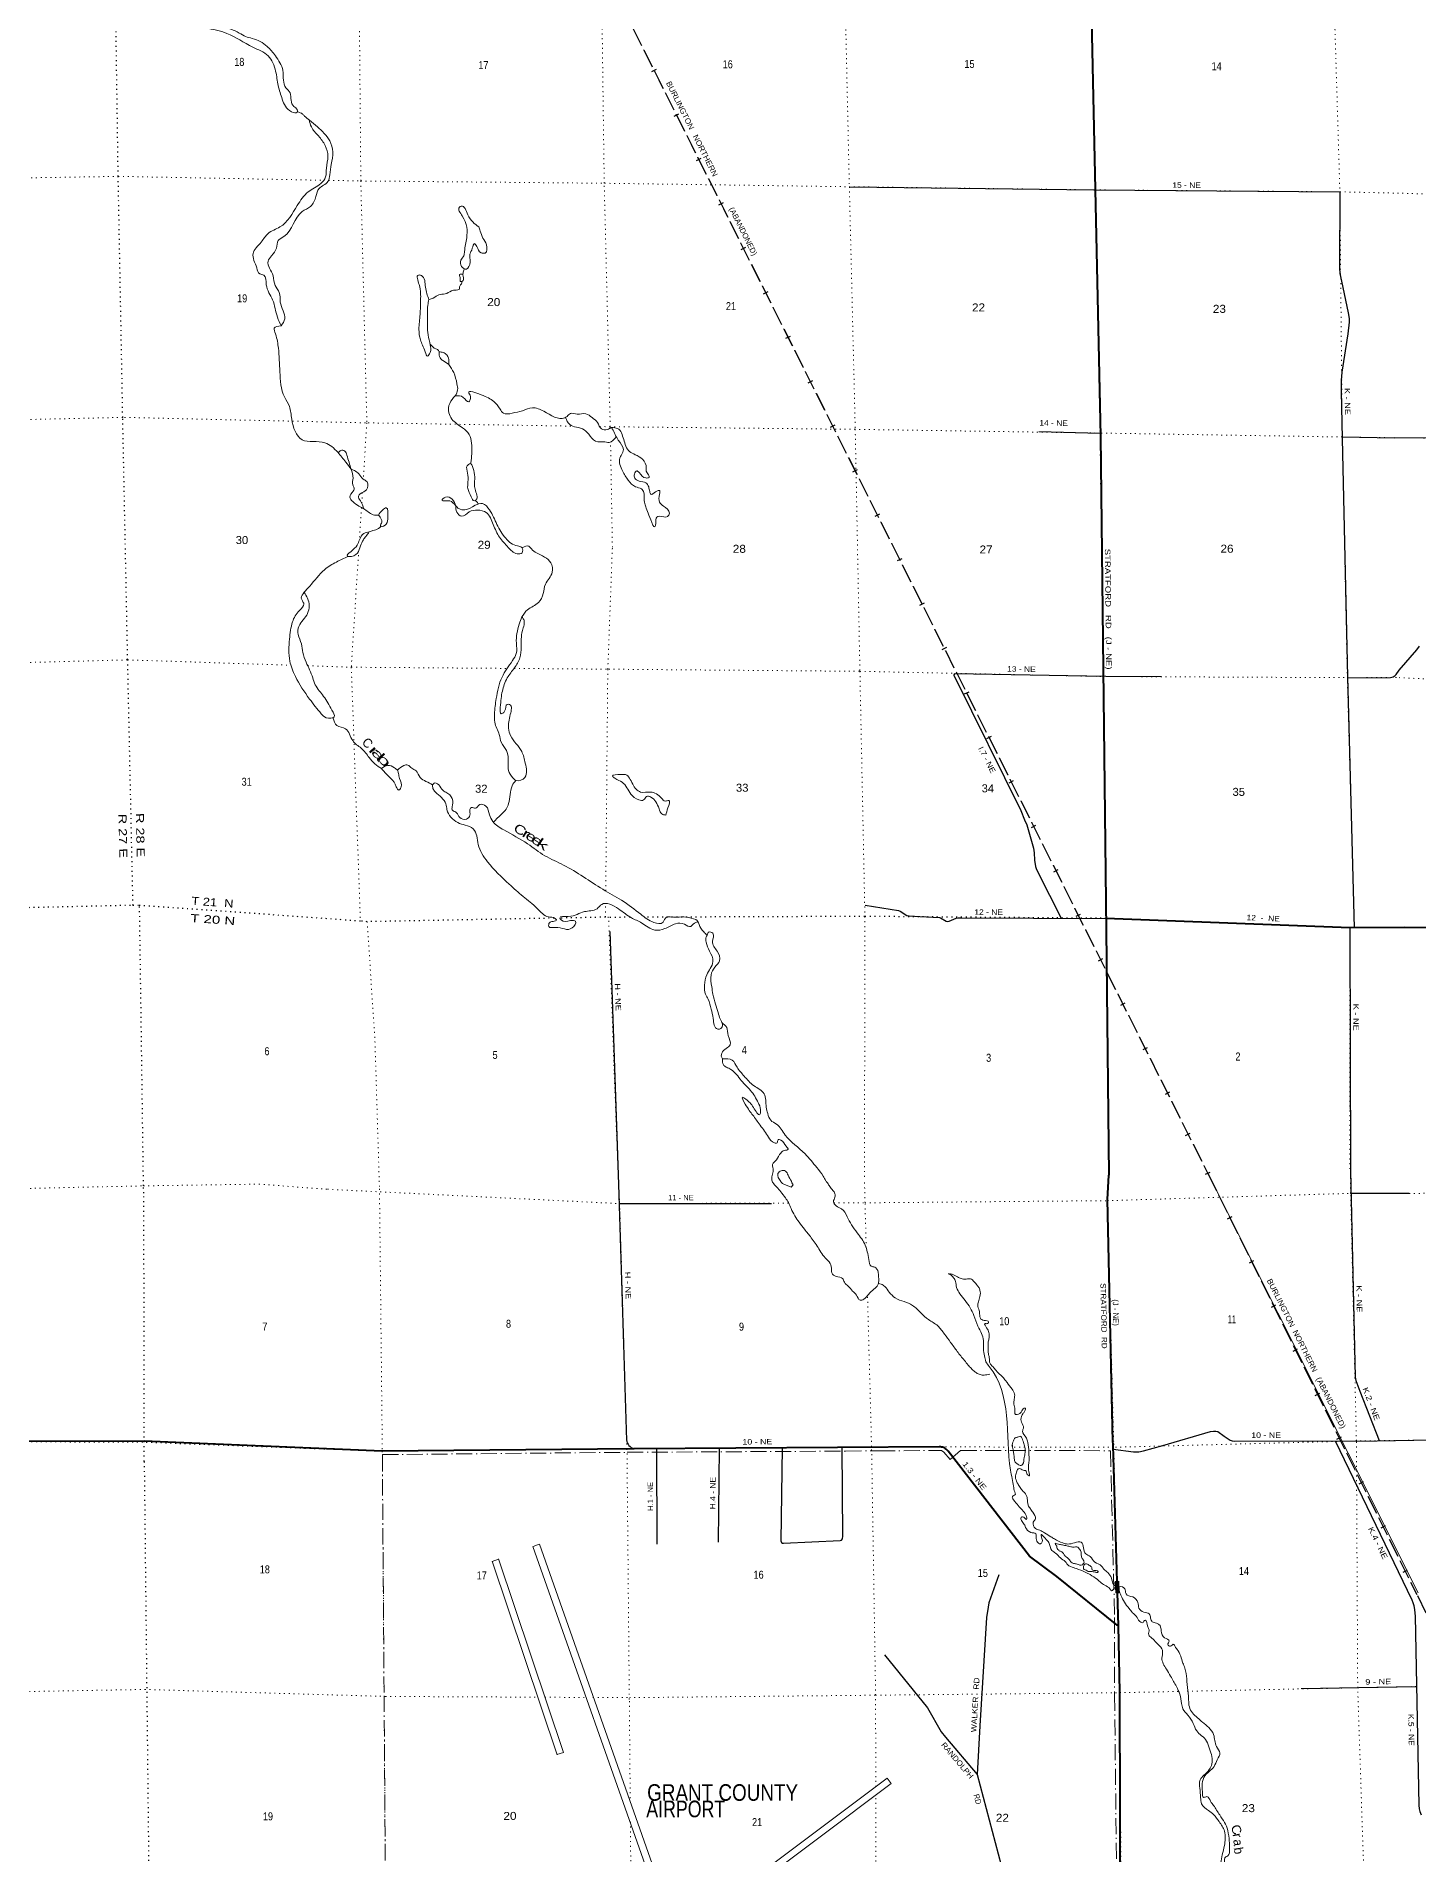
# Model space of a CAD drawing. Header units: feet. Extents: x 248627 to 501257, y -181930 to 5472.
# Drawn here: x 406829 to 437062, y -102460 to -62704 of the extents above; entities that cross this region are included whole.
import ezdxf
from ezdxf.enums import TextEntityAlignment as Align

# ---------------------------------------------------------------- set-up
doc = ezdxf.new("R2010")
doc.units = ezdxf.units.FT
doc.header["$LTSCALE"] = 70
for name, pattern in [('DOT_DASHED', [7.7, 5, -1.2, 0.3, -1.2]), ('DOTTED', [1.5, 0.3, -1.2]), ('LONG_DASHED', [7.5, 6, -1.5]), ('MEDIUM_DASHED', [4.5, 3, -1.5])]:
    doc.linetypes.add(name, pattern=pattern)
for name, color, linetype, lineweight in [('26', 7, 'Continuous', 40), ('27', 7, 'Continuous', 40), ('29', 7, 'Continuous', 25), ('34', 7, 'Continuous', 25), ('36', 7, 'Continuous', 13), ('39', 7, 'Continuous', 13), ('41', 7, 'MEDIUM_DASHED', 13), ('44', 7, 'DOT_DASHED', 13), ('6', 7, 'DOTTED', 25), ('61', 7, 'Continuous', 13), ('63', 7, 'Continuous', 25), ('7', 7, 'DOTTED', 13)]:
    doc.layers.add(name, color=color, linetype=linetype, lineweight=lineweight)
doc.layers.add('30', color=7, linetype='Continuous')

msp = doc.modelspace()

# ---------------------------------------------------------------- linework, layer by layer
at = {"layer": '26'}
for points in [[(429464.49, -41777.99), (430100.2, -71443.5), (430226.01, -82253.6), (430288.3, -87605.76)], [(436741.88, -82185.05), (435560.23, -82197.48), (430222.92, -81988.4)], [(446285.71, -87279.6), (446241.77, -82242.82), (436741.88, -82185.05)], [(430494.82, -97459.91), (430465.43, -96487.04), (430381.2, -93516.1), (430380.4, -93479.01), (430376.55, -93436.97), (430258, -88137.05), (430288.3, -87605.76)], [(430494.82, -97459.91), (430470.48, -97440.37), (429150, -96380.05), (428548, -95937.05), (426769.37, -93641.05), (426748.72, -93614.4), (426725, -93591.11), (426707.53, -93578.36), (426688.48, -93567.3), (426668.39, -93558.29), (426647.46, -93551.44), (426628, -93547.26), (426600.73, -93544.06), (426578, -93544.2), (419901, -93584.05), (419888.06, -93586.29), (414395.39, -93639.99), (409190.37, -93421.14), (405740.16, -93426.14)], [(430574.14, -107907.37), (430539, -104253.05), (430526, -98901.05), (430494.82, -97459.91)]]:
    msp.add_lwpolyline(points, dxfattribs=at)
at = {"layer": '29'}
for p, q in [((428755.56, -71341.03), (430098.79, -71377.86)), ((435390.16, -71463.41), (436535.73, -71481.1)), ((419370.37, -82276.79), (419563.33, -87806.67)), ((435560.23, -82197.48), (435567.96, -87504.99)), ((419563.33, -87806.67), (419738, -93406.05)), ((419576.42, -88226.29), (422910.86, -88221.01)), ((436854, -88007.05), (435575, -88001.05)), ((420392.96, -93581.11), (420403.09, -95671.49)), ((421763.4, -93572.93), (421743.63, -95630.46)), ((437013.26, -98792.45), (434494.77, -98838.07))]:
    msp.add_line(p, q, dxfattribs=at)
for points in [[(424620.6, -65993.6), (429957.31, -66059.77), (435339.08, -66103.64), (435331.9, -67764.64), (435340.07, -67890.35), (435370.96, -68055.18), (435518.82, -68750.71), (435538.7, -68871.77), (435539.78, -68953.72), (435510.58, -69206.95), (435378.43, -70046.16), (435369.62, -70229.91), (435370.58, -70469.09), (435390.84, -71498.18), (435502.44, -76707.95), (435648.73, -82196.55)], [(440611.33, -66358.66), (440677.12, -70995.54), (440667.95, -71152.23), (440649.55, -71232.15), (440623.7, -71289.06), (440592.68, -71325.27), (440551.31, -71365.31), (440434.36, -71451.99), (440344.51, -71485.65), (440214.25, -71502.67), (436535.73, -71481.1)], [(436633.59, -76562.07), (437025.28, -76118.6), (437082.15, -76035.82)], [(431430.59, -76709.27), (430219.67, -76698.42), (426911.19, -76643.97), (426894.22, -76660.52), (426894.22, -76681.22), (426921.62, -76732.42), (428362.41, -79627.71), (428443.9, -79831.54), (428491.43, -79947.05), (428636.56, -80455.31), (428653.58, -80558.43), (428660.26, -80717.22), (428678.95, -80855.92), (428693.43, -80895.06), (428729.82, -80978.56), (429243.67, -81985.93)], [(435502.83, -76725.99), (436449.43, -76720.64), (436505.52, -76704.49), (436546.89, -76678.63), (436567.57, -76657.93), (436633.59, -76562.07)], [(424957.03, -81699.63), (425682.83, -81818.69), (425720.61, -81832.76), (425868.61, -81923.33), (425917.07, -81933.65), (426150.77, -81947.64), (426580, -81968.02), (426607.29, -81975.04), (426725.4, -82050.52), (426754.64, -82057.81), (426793.88, -82046.55), (426944.75, -81986.35), (426987.29, -81980.21), (427057.55, -81980.4), (430222.92, -81988.4)], [(435567.96, -87504.99), (435674.53, -92021.33), (435689.13, -92095.15), (435778.21, -92325.65), (436196.36, -93408.6)], [(430383.38, -93592.94), (430823.22, -93651.09), (430939.54, -93651.09), (431041.9, -93627.82), (431465.31, -93516.1), (432512.2, -93208.87), (432572.69, -93198.4), (432623.87, -93199.56), (432670.4, -93208.87), (432809.98, -93306.63), (432940.26, -93395.07), (432982.14, -93414.85), (433030.01, -93420.67)], [(433030.01, -93420.67), (436156, -93409.05), (436957.88, -93400.03)], [(435234.89, -93410.22), (436915.06, -96885.2), (436937.86, -96944.86), (436957.15, -97009.78), (436971.18, -97106.28), (436984.77, -97248.86), (437062.7, -101381.81), (437072.9, -101462.09), (437086.93, -101514.73), (437115.64, -101591.17)], [(436957.88, -93400.03), (441052, -93315.05), (441120.53, -98720.2), (446328.56, -98801.17)], [(423139.91, -93564.72), (423110.51, -95599.04), (423124.84, -95632.41), (423145.88, -95649.96), (423167.78, -95652.44), (424413.37, -95592.89), (424440.2, -95583.28), (424457.73, -95555.21), (424466.14, -95495.33), (424452.77, -93556.88)], [(427881.37, -96339.14), (427658.31, -96952.73), (427643.26, -97046.01), (427612.8, -97276.11), (427466.42, -99644.8), (427405.32, -100707.1)], [(425380.72, -98089.55), (426320.13, -99251.56), (426618.7, -99774.07), (426711.24, -99893.46), (427405.32, -100707.1)], [(427405.32, -100707.1), (428064.31, -103188.9), (428086.24, -103292.15), (428088.91, -103337.49), (428086.24, -103407.96), (428048.08, -103549.64), (426961.51, -107037.04)]]:
    msp.add_lwpolyline(points, dxfattribs=at)
msp.add_arc((419948.99, -93377.42), 210.49, 183.98554, 257.65999, dxfattribs=at)
at = {"layer": '34', "linetype": 'LONG_DASHED', "lineweight": 13}
msp.add_lwpolyline([(406930.64, -42197.87), (409140.97, -48733.94), (409235.19, -48905.57), (409343.83, -49051.65), (409428.72, -49139.97), (409523.78, -49218.11), (409635.83, -49299.64), (409752.9, -49366.33), (409921.03, -49452.51), (410365.11, -49624.99), (412876.31, -50637.26), (413027.71, -50709.46), (413126.17, -50770.61), (413298.9, -50908.76), (413431.75, -51045.78), (413690.85, -51345.16), (415177.7, -53269.89), (415285.55, -53420.39), (415397.15, -53614.57), (432450.34, -87563.56)], dxfattribs=at)
at = {"layer": '36'}
for p, q in [((417691.17, -95721.48), (420721.2, -104308.51)), ((417695, -95724.05), (417828, -95675.05)), ((417832.63, -95671.56), (420852.8, -104230.65)), ((416797, -96049.05), (416938, -95996.05)), ((418217.5, -100274.82), (416797.33, -96042.7)), ((418359.7, -100227.1), (416939.53, -95994.98)), ((418216, -100274.05), (418359.7, -100227.1)), ((425434.63, -100784.86), (420847.46, -104225)), ((425524.63, -100904.86), (420887.54, -104382.43)), ((425434.63, -100784.86), (425524.63, -100904.86))]:
    msp.add_line(p, q, dxfattribs=at)
at = {"layer": '39'}
msp.add_lwpolyline([(423344.91, -87736.49), (423356.07, -87769.65), (423379.95, -87814.11), (423339.37, -87864.25), (423248.99, -87829.48), (423194.78, -87804.99), (423150.61, -87784.59), (423120.58, -87758.22), (423109.78, -87743.41)], dxfattribs=at)
for points in [[(409839.66, -62018.42), (409796.53, -62145.19), (410036.91, -62363.2), (410251.64, -62438.66), (410535.01, -62515.84), (410996.48, -62638.49), (411562.69, -62939.54), (411897.66, -63129.03), (412062.56, -63467.91), (412120.18, -63779.11), (412207.97, -64078.12), (412412.57, -64350.53), (412533.8, -64362.09), (412535.25, -64305.82), (412463.92, -64237.8), (412399.97, -64101.44), (412378.17, -63940.78), (412288.2, -63826.63), (412232.05, -63662.1), (412219.78, -63445.15), (412057.15, -63130.37), (411877.42, -62922.15), (411552.7, -62748.7), (411406.95, -62707.11), (411266.9, -62631.34), (410890.09, -62496.28), (410457.16, -62401.63), (410124.53, -62244.28), (409976.99, -62184.88), (409915.87, -62057.48), (409839.66, -62018.42)], [(412540.47, -64352.32), (412649.25, -64401.79), (412696.16, -64449.82), (412799.96, -64533.78)], [(412796.99, -64531.38), (412843.86, -64684.29), (412999.24, -64880.55), (413144.68, -65090.92), (413207.61, -65327.76), (413171.85, -65585.09), (413155.62, -65778.05), (413050.07, -65921.15), (412775.35, -66103.13), (412536.12, -66401.5), (412157.31, -66871.24), (411896.34, -67014.98), (411748.83, -67200.45), (411569.69, -67452.36), (411649.56, -67767.48), (411715.46, -67897.81), (411804.58, -67927.58), (411859.14, -68134.31), (411995.69, -68465.27), (412100.41, -68842.58), (412181.07, -69035.14)], [(412180.6, -69034.01), (412262.26, -68878.07), (412163.73, -68514.8), (412143.45, -68303.91), (412051.06, -68149.58), (412006.53, -67936.78), (411896.38, -67621.79), (411973.87, -67498.9), (412079.24, -67337.72), (412119.93, -67168.77), (412240.17, -67081.87), (412644.44, -66533.66), (412826.99, -66420.38), (412943.92, -66204.9), (413012.83, -66031.82), (413207.09, -65878.3), (413250.02, -65731.44), (413280.02, -65502.26), (413313.6, -65228.86), (413244.59, -64990.04), (412975.04, -64681.73), (412799.96, -64533.78)], [(416505.34, -66871.22), (416266.47, -66602.97), (416123.3, -66416.71), (416081.15, -66440.99), (416145.62, -66629.6), (416241.24, -67105.4), (416193.81, -67406.99), (416176.59, -67501.5), (416115, -67600.21), (416126.45, -67734.78), (416234.01, -67792.6), (416315.26, -67641.57), (416313.52, -67468.78), (416364.69, -67337.96), (416408.07, -67235.31), (416461.16, -67295.37), (416555.42, -67435.62), (416642.28, -67441.29), (416674.79, -67262.33), (416596.6, -67113.97), (416534.49, -66959.51), (416505.34, -66871.22)], [(415415.09, -68457.07), (415339.7, -68186.13), (415250.38, -67935.34), (415185.65, -67921.54), (415199.86, -68130.45), (415233.51, -68465.86), (415222.57, -68783.37), (415197.58, -69108.98), (415228.12, -69335.9), (415335.77, -69602.69), (415383.12, -69694.92), (415440.89, -69618.32), (415445.23, -69447.52), (415396.62, -69230.72), (415382.47, -69027.84), (415381.97, -68776.68), (415392.12, -68581.74), (415415.09, -68457.07)], [(416154.41, -67905.45), (416085.82, -67909.76), (416096.6, -67978.03), (416105.54, -68064.39), (416161.85, -68044.06), (416169.22, -67973.71), (416154.41, -67905.45)], [(416186.21, -67792.35), (416179.76, -67816.94), (416154.41, -67905.45)], [(415905.69, -68264.14), (415769.14, -68335.04), (415634.06, -68351.67), (415509.68, -68428.54), (415415.09, -68457.07)], [(416144.62, -68063.3), (416116.26, -68126.63), (416086.54, -68183.02), (416075, -68239.33), (416012.53, -68249.63), (415905.69, -68264.14)], [(412181.07, -69035.14), (412034.19, -69081.96), (412057.68, -69210.46), (412123.37, -69519.61), (412154.82, -70037.88), (412257.24, -70587.99), (412364.3, -70796.51), (412415.55, -71075.59), (412640.07, -71522.73), (413139.32, -71588.96), (413422.01, -71798.76), (413597.74, -72011.01), (413711.44, -72166.92)], [(415444.28, -69433.32), (415569.29, -69539.43), (415603.74, -69553.35), (415638.54, -69601.43)], [(415640.02, -69601.66), (415660.08, -69735.96), (415723.24, -69793.97), (415849.65, -69876.55)], [(415849.21, -69875.82), (415841.78, -69739.22), (415804.72, -69667.04), (415727.5, -69615.12), (415638.54, -69601.43)], [(415849.21, -69875.82), (415957.99, -70054.2), (416029.1, -70301.04), (416042.57, -70435.61), (415991.36, -70562.4)], [(415991.36, -70562.4), (415869.88, -70727.67), (415851.78, -70934.7), (415917.74, -71071.06), (416149.77, -71260.98), (416292.56, -71409.07), (416353.09, -71808.66), (416344.33, -71941.31), (416329.16, -72037.82)], [(415991.36, -70562.4), (416167.33, -70597.84), (416287.41, -70695.79), (416322.55, -70577.1), (416285.33, -70488.85), (416556.31, -70537.95), (416834.38, -70689.5), (416971.26, -70851.68), (417044.85, -70943.8), (417234.59, -70943.01), (417460.14, -70889.83), (417677.51, -70826.64), (417926.53, -70899.95), (418386.21, -71044.71), (418436.41, -71018.38)], [(418406.08, -71034.37), (418494.66, -71190.94), (418640.58, -71248.6), (418810.72, -71306.16), (418941.27, -71442.25), (419106.06, -71570.16), (419233.19, -71565.61), (419354.48, -71583.19), (419514.74, -71452.26)], [(418436.41, -71018.38), (418508.38, -70949.77), (418657.87, -70961.2), (418845.55, -70956.4), (418985.66, -71038.2), (419101.82, -71148.22), (419189.99, -71284.49), (419315.28, -71298.03), (419409.75, -71257.45)], [(419409.75, -71257.45), (419541.15, -71277), (419674.78, -71517.56), (419804.59, -71780.23), (419926.4, -71850.05), (420086.89, -71951.86), (420169.49, -72136.37), (420170.22, -72208.7), (420232.17, -72347.08), (420161.64, -72359.43), (420013.1, -72241.5), (419960.23, -72203.54), (419912.5, -72274.07), (419917.4, -72360.44), (420012.94, -72426.35), (420160.67, -72463.92), (420222.15, -72556.09), (420243.35, -72656.46), (420270.17, -72714.62), (420372.59, -72661.95), (420463.16, -72635.45), (420461.93, -72713.82), (420459.63, -72886.63), (420545.28, -72972.67), (420674.02, -73128.86), (420636.41, -73203.36), (420448.61, -73196.1), (420402.37, -73214.38), (420375.6, -73363.18), (420356.04, -73425.55), (420265.69, -73273.22), (420145.37, -72950.23), (420121.82, -72815.7), (420116.39, -72677.08), (420063.12, -72598.94), (419935.47, -72551.25), (419776.59, -72409.25), (419649.38, -72204.84), (419590.06, -71925.79), (419627.68, -71853.3), (419668.9, -71736.59), (419557.84, -71532.11), (419492.04, -71411.82), (419424.14, -71283.51), (419406.24, -71258.96)], [(413711.31, -72165.7), (413622.47, -71860.22), (413577.17, -71772), (413490.24, -71758.29), (413431.8, -71807.61)], [(413711.14, -72165.62), (413756.7, -72361.98), (413752.14, -72510.68), (413781.11, -72580.89), (413761.57, -72645.27), (413684.18, -72778.2), (413747.7, -72872.37), (413885.99, -72974.27), (413992.04, -73033.31)], [(413987.48, -73030.11), (413917.13, -72859.61), (413873.69, -72755.31), (413913.58, -72706.92), (414051.95, -72615.93), (414062.34, -72445.09), (413972.88, -72381.17), (413878.92, -72271.05), (413787.36, -72199.1), (413710.32, -72165.26)], [(416329.16, -72037.82), (416250.98, -72092.4), (416258.63, -72251.1), (416268.66, -72445.96), (416266.1, -72592.65), (416342.58, -72771.15), (416406.06, -72861.31), (416444.21, -72841.06), (416423.64, -72602.04), (416417.36, -72379.03), (416397.36, -72196.27), (416370.23, -72107.98), (416329.16, -72037.82)], [(413987.48, -73030.11), (414087.09, -73100.02), (414198.75, -73163.85), (414309.85, -73171.42)], [(414311.87, -73171.42), (414399.59, -73062.55), (414483.87, -73011.97), (414514.16, -73214.78), (414481.38, -73367.62), (414366.77, -73412.3), (414354.46, -73392.26), (414380.24, -73345.94), (414379.51, -73273.61), (414313.36, -73169.57)], [(416003.41, -72967.47), (415927.29, -72825.12), (415775.46, -72781.55), (415705.46, -72846.14), (415762.14, -72861.98), (415873.16, -72861.52), (416005.17, -72969.39)], [(416003.46, -72967.77), (416068.63, -73029.48), (416202.11, -73055.05), (416427.22, -72957.66), (416588.33, -72920.83), (416739.03, -73052.81), (416903.74, -73373.61), (417094.53, -73678.23), (417352.58, -73845.93), (417445.77, -73879.7), (417452.98, -73994.2), (417344.2, -74016.76), (417151.03, -73876.91), (416961.09, -73656.68), (416823.04, -73377.97), (416668.99, -73113.38), (416480.75, -73061.92), (416297.47, -73102.87), (416130.88, -73198), (416024.99, -73106.02), (416003.41, -72967.47)], [(416429.82, -72858.76), (416472.98, -72891.17), (416481.21, -72907.21), (416501.13, -72930.1)], [(414111.68, -73537.94), (413992.91, -73570.58), (413897.45, -73713.64), (413848.12, -73826.36), (413704.24, -73971.63), (413634.57, -74068.37), (413671, -74078.26), (413851.9, -74001.16), (413920.95, -73842.13), (413982.21, -73711.28), (414037.98, -73636.7), (414111.68, -73537.94)], [(414372.33, -73416.22), (414254.55, -73493.14), (414192.11, -73507.47), (414111.68, -73537.94)], [(417457.99, -73889.7), (417602.93, -73850.92), (417658.04, -73910.97), (417765.89, -73996.92), (418082.97, -74214.61), (418113.29, -74419.43), (417962.53, -74683.28), (417916.11, -74884.4), (417813.14, -75083.74), (417572.48, -75239.46), (417448.47, -75399.15)], [(413644.02, -74075.29), (413391.62, -74197.97), (413132.91, -74365.82), (412807.51, -74726.83), (412685.69, -74857.95)], [(412685.69, -74857.95), (412624.39, -74984.79), (412649.26, -75048.98), (412680.2, -75115.16), (412584.71, -75254.19), (412431.83, -75508), (412366.95, -75882), (412373.8, -76362.19), (412494.24, -76697.24), (412806.06, -77194.24), (413059.58, -77514.67), (413165.41, -77600.63), (413344.88, -77581.8), (413295, -77439.35), (413112.29, -77134.7), (412930.08, -76880.28), (412874.02, -76725.79), (412729.29, -76384.82), (412660.58, -76176.14), (412628.43, -75989.41), (412553.68, -75782.76), (412570.05, -75603.87), (412763, -75319.76), (412761.71, -74990.24), (412685.69, -74857.95)], [(417448.47, -75399.15), (417391.94, -75553.66), (417327.49, -75969.85), (417325.76, -76198.92), (417242.54, -76353.98), (417014.04, -76716.6), (416887.5, -77181.27), (416848.57, -77525.02), (416854.36, -77699.8), (416951.96, -77970.65), (416998.06, -78139.24), (417108.9, -78321.62), (417151.95, -78588.68), (417157.68, -78757.43), (417248.07, -78913.78), (417325.42, -78977.75), (417512.44, -78906.65), (417523.46, -78597.18), (417444.15, -78338.31), (417202.49, -77993.72), (417156.47, -77833.17), (417195.81, -77529.6), (417177.5, -77314.68), (417126.98, -77308.87), (417069.98, -77461.81), (416993.8, -77514.37), (416976.28, -77377.81), (417021.13, -77019.97), (417129.26, -76732.19), (417284.5, -76512.54), (417403.39, -76291.02), (417433.36, -76059.83), (417460.01, -75698.05), (417487.8, -75450.79), (417448.79, -75398.74)], [(413319.77, -77608.46), (413403.31, -77772.44), (413591.78, -77846), (413747.77, -78102.53), (413933.13, -78268.53), (414110.82, -78474.75), (414235.32, -78610.86), (414375.65, -78714.76)], [(414375.65, -78714.76), (414536.83, -78884.88), (414679.86, -79057.08), (414710.9, -79133.31), (414753.79, -79183.36), (414803.73, -79130.91), (414775.47, -78930.1), (414748.12, -78819.7), (414730.78, -78751.03)], [(414376.25, -78715.39), (414514.22, -78643.86), (414664.11, -78695.48), (414731.29, -78751.46)], [(414729.11, -78749.64), (414867.49, -78646.41), (414956.21, -78635.99), (415039.67, -78705.97), (415133.09, -78761.84), (415223.4, -78910.15), (415351.41, -78994.01), (415495.47, -79067.75)], [(415493.45, -79067.76), (415547.55, -79027.35), (415657.29, -79101.24), (415739.1, -79207.39), (415830.42, -79255.23), (415903.83, -79329.27), (415931.95, -79516.01), (415924.89, -79616.51), (416020.38, -79678.4), (416088.06, -79784.61), (416233.76, -79820.17), (416313.65, -79735.45), (416312.36, -79606.86), (416348.27, -79564.51), (416431.21, -79582.25), (416527.29, -79501.48), (416660.83, -79533.07), (416741.45, -79721.61), (416813.61, -79872.01), (417053.63, -80053.85), (417573.46, -80359.11), (417951.52, -80618.74), (418359.3, -80821.99), (419218.5, -81352.88), (419630.69, -81594.29), (420049.59, -81899.97), (420336, -82077.6), (420535.81, -82074.76), (420611.36, -81959.92), (420694.53, -81958.68), (420942.38, -81956.53), (421151.21, -81985.86), (421292.54, -82051.52), (421196.26, -82112.2), (421140.29, -82166.68), (421008.6, -82119.01), (420808.63, -82105.77), (420573.54, -82213.24), (420353.82, -82244.3), (420069.68, -82090.77), (419844.45, -81975.17), (419559.89, -81779.44), (419197.58, -81682.49), (419091.55, -81777.37), (418817.66, -81840.8), (418457.42, -81948.79), (418282.14, -81981.67), (418312.88, -82027.75), (418508.77, -82036.98), (418623.99, -82052.58), (418546.72, -82197.57), (418183.25, -82185.02), (418039.78, -82169.54), (418051.02, -82083.09), (418131.48, -82054.63), (418203.82, -82022.18), (418175.24, -81990.15), (418029.56, -81956.6), (417785.46, -81770.75), (417473.99, -81508.83), (417170.51, -81238.84), (416697.31, -80752.56), (416495.7, -80375.65), (416461.51, -80186.92), (416383.25, -80032.53), (416208.83, -79950.88), (416044.77, -79895.3), (415809.77, -79610.96), (415786.32, -79486.48), (415692.07, -79348.23), (415555.6, -79226.24), (415504.33, -79146.08), (415495.36, -79067.7)], [(417313.5, -78971.49), (417235.7, -79088.64), (417195.25, -79281.7), (417156.86, -79478.77), (417105.61, -79601.55), (417015.74, -79698.37), (416823.79, -79884.65)], [(420595.03, -79731.69), (420643.87, -79570.75), (420662.44, -79409.93), (420589.92, -79424.29), (420500.44, -79358.36), (420260.92, -79226.74), (420044.94, -79227.64), (419871.6, -79051.55), (419716.09, -78843.23), (419609.11, -78843.67), (419433.86, -78880.57), (419478.72, -78924.59), (419643.1, -79012.31), (419831.41, -79270.73), (420006.27, -79396.58), (420109.25, -79400.17), (420175.1, -79323.55), (420272.13, -79337.21), (420380.14, -79439.23), (420448.28, -79591.65), (420509.99, -79705.92), (420595.03, -79731.69)], [(421292.12, -82048.71), (421362.67, -82199.91), (421426.09, -82284.04), (421501.52, -82358.07)], [(421501.52, -82358.07), (421533.11, -82287.61), (421622.21, -82315.37), (421615.91, -82492.21), (421716.96, -82704.78), (421771.56, -82915.53), (421670.03, -83056.6), (421584.91, -83223.72), (421601.64, -83482.85), (421623.48, -83647.52), (421686.24, -83866.27), (421740.55, -84048.89), (421786.35, -84187.34), (421836.03, -84309.7), (421800.59, -84398.25), (421732.08, -84410.6), (421630.85, -84179.95), (421588.38, -83971.16), (421523.65, -83756.44), (421468.04, -83646.16), (421443.83, -83447.34), (421492.06, -83224.11), (421569.34, -83081.13), (421628.42, -82934.2), (421555.48, -82705.45), (421478.79, -82506.85), (421477.64, -82392.33), (421501.11, -82357.67)], [(421820.95, -84267.98), (421927.51, -84373.62), (421961.58, -84550.29), (422001.95, -84751.05), (421918, -84833.78), (421820.13, -84936.66), (421810.66, -84998.99), (421835.49, -85059.16)], [(421835.49, -85059.16), (421855.01, -85193.7), (421922.1, -85241.65), (422021.53, -85293.48), (422248.01, -85533.65), (422472.55, -85781.86), (422632.72, -86052.45), (422670.66, -86213.03), (422651.12, -86277.41), (422514.35, -86125.28), (422345, -85945.15), (422273.89, -85899.23), (422331.9, -86047.67), (422499.88, -86292.11), (422659.52, -86510.45), (422843.81, -86770.89), (422970.25, -86898.96), (423028.77, -86896.71), (423050.3, -86830.31), (423112.96, -86838.09), (423229.35, -86970.22), (423270.4, -87038.36), (423189.92, -87064.82), (423109.73, -87119.4), (423014.34, -87268.49), (422930.59, -87371.31), (422945.99, -87497.83), (422920.86, -87608.44), (422921.48, -87742.41)], [(421835.49, -85059.16), (422049.79, -85092.43), (422154.23, -85240.68), (422309.61, -85436.94), (422525.71, -85649.03), (422747.51, -85824.92), (422792.82, -86116.08), (422826.53, -86256.59), (422890.58, -86403), (423014.56, -86486.87), (423208.74, -86727.18), (423640.78, -87135.27), (423898.16, -87437.61), (424037.27, -87621.88), (424091.95, -87725.47)], [(424091.95, -87725.47), (424131.2, -87774.08), (424181.05, -87850.93), (424248.96, -87935.94), (424294.81, -88008.74), (424296.37, -88081.29), (424263.5, -88185.88), (424319.32, -88272.84), (424441.72, -88340.03), (424563.45, -88511.99), (424658.98, -88687.84), (424784.69, -88867.88), (424880.53, -88995.37), (424958.17, -89134.85), (425001.56, -89278.15), (425036.73, -89447.61), (425090.17, -89595), (425164.55, -89613.56), (425240.38, -89720.79), (425247.88, -89807.47), (425253.23, -89918.32), (425232.55, -90004.84), (425149.43, -90095.04), (425027.91, -90209.2), (424928.58, -90315.42), (424845.9, -90337.11), (424764.05, -90225.82), (424682.06, -90136.7), (424586.08, -90031.37), (424502.06, -89946.26), (424462.31, -89863.42), (424323.66, -89820.32), (424229.54, -89739.18), (424214.3, -89602.08), (424030.65, -89351.18), (423944.93, -89215.69), (423775.34, -88970.92), (423629.52, -88786.73), (423509.69, -88632.91), (423338.41, -88335.74), (423280.85, -88204.44), (423213.06, -88099.27), (423109.2, -87965.7), (423023.25, -87866.47), (422961.29, -87795.6), (422921.48, -87742.41)], [(423109.78, -87743.41), (423049.64, -87567.72), (423119.7, -87509.16), (423212.59, -87512.79), (423272.08, -87606.98), (423344.91, -87736.49)], [(426780.16, -89755.71), (426813, -89774.05), (426890, -89845.05), (426932, -89929.05), (426957, -90058.05), (427030, -90197.05), (427141, -90346.05), (427255, -90505.05), (427334, -90670.05), (427421, -90906.05), (427504, -91068.05), (427543, -91218.05), (427543, -91403.05), (427568, -91554.05), (427596, -91682.05), (427671, -91786.05), (428137, -94052.05), (428171, -94237.05), (428200, -94403.05), (428230, -94531.05), (428241, -94584.05), (428176, -94627.05), (428201, -94703.05), (428304, -94828.05), (428388, -94923.05), (428477, -95042.05), (428487, -95131.05), (428395, -95074.05), (428369, -95084.05), (428437, -95242.05), (428466, -95306.05), (428581, -95413.05), (428688, -95449.05), (428696, -95545.05), (428713, -95603.05), (428790, -95666.05), (428828, -95617.05), (428814, -95521.05), (428803, -95459.05), (428893, -95541.05), (428973, -95637.05), (429041, -95810.05), (429122, -95869.05), (429229, -95974.05), (429329, -96051.05), (429411, -96142.05), (429449, -96161.05), (429577, -96205.05), (429769, -96284.05), (429877, -96338.05), (430028, -96440.05), (430095, -96497.05), (430199, -96569.05), (430311, -96650.05), (430350, -96691.05), (430407, -96628.05), (430509.59, -96675.57)], [(426859, -89771.05), (426842, -89766.05), (426805, -89764.05)], [(426859, -89771.05), (426977, -89830.05), (427054, -89864.05), (427167, -89876.05), (427263, -89870.05), (427334, -89929.05), (427413, -90020.05), (427456, -90084.05), (427473, -90221.05), (427441, -90346.05), (427420, -90441.05), (427449, -90563.05), (427461, -90664.05), (427476, -90732.05), (427557, -90779.05), (427657, -90813.05), (427635, -90848.05), (427575, -90847.05), (427613, -90939.05), (427661, -91045.05), (427667, -91159.05), (427649, -91248.05), (427647, -91369.05), (427653, -91510.05), (427671, -91590.05), (427687, -91721.05), (427737, -91780.05), (427803, -91849.05), (427850, -91911.05), (427948, -92000.05), (428014, -92075.05), (428061, -92140.05), (428168, -92279.05), (428225, -92389.05), (428217, -92498.05), (428211, -92611.05), (428229, -92733.05), (428247, -92834.05), (428279, -92839.05), (428383, -92758.05), (428412, -92709.05), (428454, -92697.05), (428451, -92757.05), (428414, -92808.05), (428373, -92881.05), (428377, -93004.05), (428418, -93132.05), (428399, -93201.05), (428484, -93352.05), (428512, -93447.05), (428538, -93653.05), (428540, -93758.05), (428542, -93851.05), (428533, -93905.05), (428532, -94008.05), (428542, -94117.05), (428546, -94179.05), (428540, -94177.05), (428501, -94150.05), (428463, -94062.05), (428409, -94055.05), (428372, -94031.05), (428305, -94026.05), (428265, -94096.05), (428244, -94203.05), (428283, -94327.05), (428329, -94411.05), (428391, -94494.05), (428481, -94597.05), (428502, -94671.05), (428523, -94822.05), (428569, -94897.05), (428625, -94975.05), (428682, -95111.05), (428633, -95194.05), (428682, -95330.05), (428775, -95367.05), (428880, -95423.05), (429017, -95509.05), (429096, -95556.05), (429279, -95645.05), (429390, -95669.05), (429538, -95640.05), (429683, -95629.05), (429731, -95753.05), (429782, -95885.05), (429876, -95943.05), (429978, -96064.05), (430129, -96150.05), (430176, -96219.05), (430262, -96294.05), (430341, -96413.05), (430398, -96559.05), (430508.23, -96587.27)], [(425244.93, -89971.5), (425303.14, -89985.1), (425385.36, -90037.96), (425483.23, -90161.43), (425615.32, -90287.11), (425810.11, -90368.82), (425990.8, -90450.45), (426174.98, -90616.72), (426345.21, -90760.76), (426543.66, -90898.9), (426691.52, -91079.08), (426825.28, -91259.17), (426968.99, -91457.45), (427126.81, -91653.8), (427210.72, -91757.04), (427272.7, -91825.91), (427354.78, -91900.93), (427428.98, -91947.69), (427515.39, -91974.38), (427555.65, -91974.61), (427680.59, -91957.19)], [(428167, -93526.05), (428181, -93469.05), (428198, -93412.05), (428237, -93349.05), (428299, -93330.05), (428348, -93307.05), (428400, -93388.05), (428436, -93498.05), (428457, -93607.05), (428456, -93667.05), (428434, -93778.05), (428398, -93928.05), (428368, -93953.05), (428293, -93922.05), (428240, -93879.05), (428217, -93797.05), (428207, -93696.05), (428191, -93606.05), (428182, -93552.05), (428176, -93528.05), (428177, -93497.05)], [(429128, -95654.05), (429187, -95671.05), (429270, -95689.05), (429368, -95707.05), (429453, -95730.05), (429528, -95735.05), (429588, -95731.05), (429652, -95791.05), (429683, -95866.05), (429689, -95951.05), (429728, -96017.05), (429741, -96085.05), (429708, -96120.05), (429654, -96131.05), (429573, -96104.05), (429498, -96086.05), (429437, -96036.05), (429379, -95967.05), (429332, -95934.05), (429293, -95874.05), (429246, -95835.05), (429189, -95806.05), (429154, -95768.05), (429145, -95718.05), (429135, -95694.05), (429114, -95666.05), (429122, -95654.05), (429126, -95650.05)], [(430037, -96291.05), (429968, -96278.05), (429880, -96271.05), (429833, -96268.05), (429787, -96241.05), (429746, -96226.05), (429731, -96190.05), (429742, -96137.05), (429760, -96109.05), (429800, -96104.05), (429867, -96141.05), (429914, -96180.05), (429921, -96234.05), (429958, -96246.05), (430008, -96249.05), (430053, -96270.05), (430051, -96276.05), (430039, -96288.05)], [(430508.23, -96587.27), (430633, -96647.05), (430663, -96758.05), (430809, -96821.05)], [(430509.59, -96675.57), (430551, -96790.05), (430626, -96942.05), (430727, -97075.05), (430805, -97170.05), (430885, -97249.05), (430964, -97362.05), (431035, -97385.05), (431052, -97356.05), (431078, -97336.05), (431137, -97479.05), (431166, -97543.05), (431158, -97654.05), (431228, -97725.05), (431318, -97820.05), (431400, -97899.05), (431463, -98025.05), (431447, -98162.05), (431544, -98402.05), (431638, -98559.05), (431763, -98786.05), (431838, -98954.05), (431878, -99154.05), (431906, -99273.05), (432012, -99410.05), (432132, -99593.05), (432207, -99754.05), (432316, -99859.05), (432424, -99978.05), (432484, -100150.05)], [(430809, -96821.05), (430922, -96946.05), (430944, -97074.05), (431051, -97157.05), (431170, -97195.05), (431200, -97291.05), (431236, -97369.05), (431325, -97399.05), (431383, -97426.05), (431503, -97718.05), (431607, -97790.05), (431577, -97868.05), (431632, -97901.05), (431695, -97857.05), (431747, -97933.05), (431780, -97972.05), (431857, -98120.05), (431904, -98270.05), (431950, -98386.05), (431989, -98613.05), (432014, -98870.05), (432030, -99015.05), (432032, -99109.05), (432059, -99268.05), (432252, -99492.05), (432336, -99564.05), (432473, -99679.05), (432577, -99834.05), (432640, -100098.05), (432715, -100236.05), (432657, -100384.05), (432587, -100530.05), (432481, -100643.05), (432365, -100774.05), (432324, -100952.05), (432332, -101075.05), (432363, -101209.05), (432429, -101192.05), (432511, -101291.05), (432577, -101386.05), (432710, -101593.05), (432819, -101756.05), (432885, -101930.05), (432921, -102161.05), (432924, -102328.05), (432889, -102486.05), (432843, -102511.05), (432815, -102632.05), (432853, -102895.05), (432831, -103141.05), (432906, -103412.05), (432981, -103640.05), (433039, -103826.05), (433076, -104010.05), (433066, -104103.05), (433065, -104264.05), (433086, -104532.05), (433097, -104705.05), (433132, -104970.05), (433206, -105272.05), (433205, -105442.05), (433181, -105553.05), (433119, -105661.05), (433053, -105779.05), (433057, -106004.05), (433090, -106276.05), (433112, -106470.05), (433146, -106699.05), (433167, -106858.05), (433184, -106972.05), (433200, -107103.05), (433224, -107173.05), (433243, -107229.05), (433262, -107283.05), (433238, -107277.05), (433175, -107273.05), (433129, -107286.05), (433104, -107357.05), (433110, -107554.05), (433101, -107715.05), (433103, -107824.05), (433137, -107817.05), (433136, -107869.05), (433142, -108111.05), (433179, -108255.05), (433202, -108388.05), (433275, -108445.05), (433329, -108508.05), (433338, -108552.05), (433361, -108602.05), (433443, -108510.05), (433484, -108529.05), (433484, -108622.05), (433516, -108651.05), (433531, -108796.05), (433500, -108956.05), (433558, -109051.05)], [(432484, -100150.05), (432539, -100316.05), (432542, -100475.05), (432482, -100601.05), (432366, -100724.05), (432281, -100822.05), (432275, -101009.05), (432292, -101214.05), (432315, -101347.05), (432463, -101497.05), (432579, -101588.05), (432698, -101738.05), (432815, -101945.05), (432832, -102114.05), (432813, -102258.05), (432768, -102466.05), (432735, -102634.05), (432676, -102836.05), (432707, -103065.05), (432772, -103334.05), (432847, -103558.05), (432883, -103772.05), (432899, -103972.05), (432943, -104192.05), (432942, -104452.05), (432998, -104761.05), (432997, -104956.05), (432972, -105094.05), (433027, -105236.05), (433001, -105492.05), (432903, -105590.05), (432940, -105894.05), (432917, -106150.05), (432908, -106410.05), (432885, -106600.05), (432887, -106797.05), (432918, -106972.05), (432960, -107164.05), (433034, -107368.05), (433050, -107583.05), (433045.16, -107813.16)]]:
    msp.add_spline(points, degree=3, dxfattribs=at)
at = {"layer": '44'}
for points in [[(414396.53, -93713.58), (414435.13, -98990.25), (414472.02, -104360.39), (409303.66, -104336.97), (409363.27, -109788.03), (409374.27, -110684.77)], [(414396.53, -93713.58), (419751.96, -93663.5), (424529.21, -93636.53), (425261.58, -93630.85), (426591.03, -93622.71), (426628.92, -93622.71)], [(427045.21, -93621.91), (430320.74, -93627.88), (430411.85, -97274.54), (430411.95, -98965.29), (430470.92, -104349.95), (430506.59, -104349.82), (430525.12, -109580.74), (428251.18, -109609.64), (426419.66, -109674.47)], [(426628.92, -93622.71), (426680.68, -93656.67), (426816.57, -93822.83), (427040.9, -93622.14)]]:
    msp.add_lwpolyline(points, dxfattribs=at)
at = {"layer": '6'}
msp.add_line((409188.27, -93862.36), (409181.97, -87996.35), dxfattribs=at)
for points in [[(408943.41, -81705.08), (408826.89, -76336.77), (408719.11, -71034.72), (408619.73, -65764.78), (408542.71, -60510.83), (408481.4, -55212.61), (408438.8, -49968.56), (408324.7, -44640.41), (408268.09, -42170.2)], [(418153.15, -81984.61), (414066.12, -82061.51), (413916.61, -82048.06), (409066.68, -81705.94), (408887.02, -81704.68), (405531.9, -81780.25)], [(409181.97, -87996.35), (409173.57, -87837.57), (409086.82, -81714.53)], [(419815.14, -81965.41), (419345.78, -81967.19), (419277.11, -81963.46), (418285.37, -81982.12)], [(436741.88, -82185.05), (435648.73, -82196.55), (435560.23, -82197.48), (430222.92, -81988.4), (424945.12, -81945.9), (420142.79, -81964.16)], [(456209.1, -82237.46), (451639.04, -82253.01), (451488.08, -82251.17), (446302.26, -82241.28), (446186.48, -82242.22), (440948.97, -82210.92), (440880.48, -82209.72), (436741.88, -82185.05)], [(409188.27, -93862.36), (409425, -115247.05), (409514, -120599.05), (409582, -125987.05), (409668, -131394.05), (409680, -133813.67)]]:
    msp.add_lwpolyline(points, dxfattribs=at)
at = {"layer": '61'}
for p, q in [((430427.51, -96486.7), (430502.47, -96484.31)), ((430435.47, -96737.26), (430427.51, -96487.39)), ((430503.16, -96484.31), (430511.12, -96734.18)), ((430511.12, -96734.87), (430436.16, -96737.26))]:
    msp.add_line(p, q, dxfattribs=at)
msp.add_lwpolyline([(430495.41, -96492.53), (430435.73, -96494.44), (430443.21, -96729.03), (430502.89, -96727.12)], close=True, dxfattribs=at)
at = {"layer": '63'}
for p, q in [((420292.79, -63473.18), (420391.63, -63423.53)), ((420781.09, -64445.27), (420879.93, -64395.62)), ((421269.39, -65417.36), (421368.23, -65367.71)), ((421757.69, -66389.45), (421856.53, -66339.8)), ((422245.99, -67361.54), (422344.83, -67311.89)), ((422734.29, -68333.63), (422833.13, -68283.98)), ((423222.58, -69305.72), (423321.42, -69256.07)), ((423710.88, -70277.81), (423809.72, -70228.16)), ((424199.18, -71249.9), (424298.02, -71200.25)), ((424687.48, -72221.99), (424786.32, -72172.34)), ((425175.78, -73194.08), (425274.62, -73144.43)), ((425664.08, -74166.17), (425762.92, -74116.52)), ((426152.38, -75138.26), (426251.22, -75088.61)), ((426640.67, -76110.35), (426739.52, -76060.7)), ((427128.97, -77082.44), (427227.81, -77032.79)), ((427617.27, -78054.54), (427716.11, -78004.89)), ((428105.57, -79026.63), (428204.41, -78976.98)), ((428593.87, -79998.72), (428692.71, -79949.07)), ((429082.17, -80970.81), (429181.01, -80921.16)), ((429570.47, -81942.9), (429669.31, -81893.25)), ((430058.77, -82914.99), (430157.61, -82865.34)), ((430547.06, -83887.08), (430645.9, -83837.43)), ((431035.36, -84859.17), (431134.2, -84809.52)), ((431523.66, -85831.26), (431622.5, -85781.61)), ((431964.42, -86735.4), (432063.26, -86685.75)), ((432400.48, -87584.66), (432499.36, -87535.09)), ((432884.74, -88556.48), (432983.63, -88506.91)), ((433361.57, -89517.84), (433460.45, -89468.27)), ((433841.84, -90489.65), (433940.72, -90440.07)), ((434316.67, -91451), (434415.55, -91401.43)), ((434800.94, -92420.8), (434899.82, -92371.23)), ((435273.77, -93374.14), (435372.65, -93324.57)), ((435760.04, -94353.98), (435858.92, -94304.41)), ((436240.88, -95311.32), (436339.76, -95261.75)), ((436721.14, -96287.15), (436820.02, -96237.58))]:
    msp.add_line(p, q, dxfattribs=at)
at = {"layer": '63', "lineweight": 13}
msp.add_line((432447.81, -87559.7), (437048.92, -96737.76), dxfattribs=at)
at = {"layer": '63', "linetype": 'LONG_DASHED'}
for p, q in [((432451.47, -87564.6), (437021.53, -96773.68)), ((437034.22, -96796.93), (444486.45, -111714.33))]:
    msp.add_line(p, q, dxfattribs=at)
msp.add_lwpolyline([(406931.14, -42196.45), (409144.74, -48732.28), (409238.65, -48903.35), (409346.97, -49049), (409431.51, -49136.96), (409526.29, -49214.87), (409638.06, -49296.19), (409754.85, -49362.72), (409922.71, -49448.76), (410366.62, -49621.18), (412877.96, -50633.5), (413029.68, -50705.86), (413128.54, -50767.26), (413301.66, -50905.72), (413434.77, -51043.01), (413694.02, -51342.56), (415180.99, -53267.44), (415289, -53418.17), (415400.76, -53612.63), (432450.85, -87564.16)], dxfattribs=at)
at = {"layer": '7'}
for p, q in [((413960.27, -72680.63), (413944.83, -72923.31)), ((413939.52, -73006.86), (413894.9, -73708.37)), ((419277.11, -81963.46), (419279.71, -81683.49)), ((435560.23, -82197.48), (435555.81, -87471.46)), ((428449.97, -93548.86), (428186.97, -93548.25)), ((417952.97, -99018.7), (418852.01, -99023.25))]:
    msp.add_line(p, q, dxfattribs=at)
for points in [[(430288.3, -87605.76), (430222.92, -81988.4), (430159.27, -76695.23), (430093.03, -71351.62), (429982.85, -66058.45), (429875.9, -60791.74), (429756.01, -55403.65), (429645.46, -50222.96), (429528.64, -44915.83), (429464.49, -41777.99)], [(413532.13, -42259.99), (413550.23, -44783.43), (413663.34, -50013.12), (413754.22, -55240.89), (413880.53, -60592.34), (413925.57, -65865.26), (414057.43, -71153.15), (413979.09, -72384.75)], [(419381.77, -71265.47), (419381.31, -71239.49), (419249.08, -65915.44), (419179.14, -60611.53), (419073.89, -55311.18), (418964.9, -50089.5), (418917.48, -46123.35)], [(424417.32, -55546.94), (424489.78, -60661.53), (424611.2, -65991.57), (424739.19, -71295.55), (424841.43, -76587.17), (424951.19, -81947.88), (424941.7, -87706.55)], [(435163.18, -60014.06), (435181.5, -60868.11), (435339.08, -66103.64), (435390.16, -71463.41), (435502.83, -76725.99), (435650.83, -82062.08)], [(405246.48, -65820.98), (408619.73, -65764.78), (413121.06, -65850.02)], [(413217.86, -65851.86), (413925.57, -65865.26), (419258.08, -65915.44), (424603.13, -65991.61), (429982.85, -66060.86), (435339.08, -66103.64), (436432.61, -66126.87)], [(444273.74, -66280.69), (440609.31, -66245.45), (436432.61, -66126.87)], [(418519.82, -71225.61), (414029.18, -71153.26), (408719.11, -71034.72), (405341.07, -71110.33)], [(436535.73, -71481.1), (435390.16, -71463.41), (430098.79, -71377.86), (424739.19, -71295.55), (419381.31, -71239.49), (419154.79, -71235.84)], [(436535.73, -71481.1), (440714.67, -71511.3), (440762.72, -71512.36)], [(419282.46, -81387.93), (419327.56, -76538.19), (419427.98, -73875.47), (419387.12, -71567.75)], [(413880.01, -73942.48), (413717.51, -76497.24), (413916.61, -82048.06)], [(405436.14, -76426.13), (408826.89, -76336.77), (412392.75, -76453.77)], [(412766.17, -76466.02), (413717.51, -76497.24), (417131.84, -76523.23)], [(417281.22, -76524.37), (419349.79, -76540.11), (424841.43, -76587.17), (430161.67, -76700.04), (435502.83, -76725.99), (436636.73, -76725.25)], [(440986.29, -76928.92), (440845.9, -76929.39), (436636.73, -76725.25)], [(414066.12, -82061.51), (414235.8, -84684.92), (414333.97, -87902.82)], [(419563.33, -87806.67), (419466.21, -85317.74), (419345.78, -81967.19)], [(405641.6, -87915.03), (409173.57, -87837.57), (411697.44, -87799.83), (413198, -87912.05)], [(419567.89, -87806.59), (419586, -88225.05), (419747, -93586.05), (419798.65, -99102.39), (419817.78, -101287.03)], [(424979.59, -89192.65), (424953, -88208.05), (424941.7, -87706.55)], [(430289.57, -87605.73), (430254, -88161.05), (430393, -93479.05), (430465.43, -96487.04)], [(436053, -119360.05), (436041, -114942.05), (435933, -109573.05), (435905, -104165.05), (435729, -98810.05), (435700, -93414.05), (435575, -88001.05), (435567.96, -87504.99)], [(413198, -87912.05), (419586, -88225.05), (423279.8, -88213.35)], [(414333.97, -87902.82), (414396, -93640.05), (414396, -93640.05), (414396.73, -93687.02)], [(424271.91, -88210.21), (424953, -88208.05), (430254, -88161.05), (435575, -88001.05), (436854, -88007.05)], [(436854, -88007.05), (440956.89, -87913.54), (441960.2, -87957.42)], [(425187.95, -100974.05), (425185, -98974.05), (425097, -93541.05), (425007.66, -90232.52)], [(436957.85, -93399.08), (435700, -93414.05), (430391.65, -93553.39), (428522.97, -93549.03)], [(445176.98, -93435.57), (441052.73, -93313.63), (436957.88, -93400.03)], [(427998.07, -93547.81), (425097, -93541.05), (419747, -93586.05), (414396, -93640.05), (409155, -93444.05), (405746, -93431.05), (405740.18, -93431.08)], [(414396, -93640.05), (414511.66, -109800.7), (414549.58, -112307.04)], [(430471.38, -96734.04), (430524, -98919.05), (430561, -104263.05), (430603, -109654.05), (430753, -114958.05), (430766, -120392.05), (430780, -125742.05), (430787.62, -126694.12)], [(405836.12, -98908.69), (409201, -98848.05), (414464, -99001.05), (417797.01, -99017.91)], [(419002, -99024.01), (419800, -99028.05), (425185, -98974.05), (430524, -98919.05), (431803.15, -98892.26)], [(432000.21, -98888.14), (435729, -98810.05), (437061, -98784.05)], [(425486.61, -123848.29), (425457, -120471.05), (425376, -115022.05), (425238, -109742.05), (425193, -104395.05), (425188.2, -101145.05)], [(419821.76, -101742.18), (419845, -104396.05), (419853.96, -104982.9)]]:
    msp.add_lwpolyline(points, dxfattribs=at)

# ---------------------------------------------------------------- texts
at = {"layer": '27'}
for s, rotation, width, p in [('STRATFORD   RD   (J - NE)', 270.667, 1.3, (430198.87, -73906.93)), ('12  -  NE', 357.603, 1.15, (433296.83, -82027.27)), ('STRATFORD  RD', 271.142, 1.1, (430102.07, -89966.08)), ('(J - NE)', 271.142, 1.05, (430371.51, -90318.96)), ('10 - NE', 0.482, 1.2, (422273.32, -93494.8)), ('1.3 - NE', 307.764, 1.25, (427075.06, -93921.36))]:
    msp.add_text(s, height=120, rotation=rotation, dxfattribs=dict(at, width=width)).set_placement(p)
at = {"layer": '30'}
for s, rotation, width, p in [('15 - NE', 359.802, 1.15, (431986.89, -66016.17)), ('K - NE', 271.128, 1.25, (435445.63, -70687.84)), ('14 - NE', 359.057, 1.15, (429077.77, -71217.7)), ('13 - NE', 359.057, 1.15, (428372.87, -76598.02)), ('I.7 - NE', 297.069, 1.15, (427566.89, -78548.3)), ('12 - NE', 359.855, 1.15, (427657.14, -81911.92)), ('H - NE', 271.998, 1.25, (419490.49, -83711.75)), ('K - NE', 270.083, 1.25, (435633.07, -84150.48))]:
    msp.add_text(s, height=120, rotation=rotation, dxfattribs=dict(at, width=width)).set_placement(p, align=Align.CENTER)
for s, rotation, width, p in [('11 - NE', 0.091, 0.9, (420647.55, -88154.59)), ('H - NE', 271.72, 1.25, (419700.84, -89717.17)), ('K - NE', 271.352, 1.25, (435697.2, -90014.57)), ('K.2 - NE', 291.13, 1.25, (435832.24, -92271.27)), ('10 - NE', 0.213, 1.2, (433399.77, -93349.3)), ('H.4 - NE', 89.449, 1.15, (421680.55, -94909.8)), ('K.4 - NE', 295.804, 1.25, (435952.65, -95331.19)), ('WALKER   RD', 86.708, 1.15, (427388.17, -99786.25)), ('9 - NE', 1.2, 1.25, (435896.52, -98743.26)), ('K.5 - NE', 271.08, 1.15, (436835, -99384.54)), ('RANDOLPH', 310.466, 1.1, (426609.19, -100066.59)), ('RD', 284.871, 0.95, (427327.05, -101152.69))]:
    msp.add_text(s, height=120, rotation=rotation, dxfattribs=dict(at, width=width)).set_placement(p)
msp.add_text('H.1 - NE', height=120, rotation=90.278, dxfattribs=at).set_placement((420319.79, -94945.33))
at = {"layer": '36'}
for s, width, p in [('GRANT COUNTY', 0.85, (420188.54, -101283.04)), ('AIRPORT', 0.8, (420169.34, -101642.18))]:
    msp.add_text(s, height=363, dxfattribs=dict(at, width=width)).set_placement(p)
at = {"layer": '41'}
msp.add_text('C', height=200, rotation=314.909, dxfattribs=at).set_placement((414002.17, -78224.48), align=Align.CENTER)
for s, rotation, width, p in [('r', 310.752, 2.05, (414139.75, -78382.92)), ('a', 309.471, 1.9, (414228.81, -78469.13)), ('b', 314.848, 2.1, (414359.68, -78598.87)), ('C', 329.794, 1.35, (417357.72, -80135.47)), ('r', 329.36, 1.7, (417495.95, -80220.21)), ('e', 329.36, 1.5, (417600.91, -80285.03)), ('e', 325.198, 1.65, (417726.42, -80369.31)), ('k', 325.198, 1.85, (417844.41, -80450.01))]:
    msp.add_text(s, height=200, rotation=rotation, dxfattribs=dict(at, width=width)).set_placement(p, align=Align.CENTER)
for s, rotation, width, p in [('C', 290.481, 1.1, (432946.43, -101846.64)), ('r', 281.9, 1.1, (432991.68, -102012.89)), ('a', 276.027, 0.95, (433007.17, -102136.67))]:
    msp.add_text(s, height=200, rotation=rotation, dxfattribs=dict(at, width=width)).set_placement(p)
msp.add_text('b', height=200, rotation=279.136, dxfattribs=at).set_placement((433016.76, -102314.88))
at = {"layer": '6'}
for s, rotation, width, p in [('R 27 E', 271.243, 1.35, (408624.91, -79703.82)), ('R 28 E', 271.243, 1.35, (409005.25, -79686.47)), ('T 20 N', 355.965, 1.4, (410191.52, -82066.11)), ('T 21  N', 355.965, 1.2, (410216.06, -81689.45))]:
    msp.add_text(s, height=175, rotation=rotation, dxfattribs=dict(at, width=width)).set_placement(p)
at = {"layer": '63', "width": 1.1}
for s, rotation, p in [('BURLINGTON   NORTHERN', 296.665, (420597.57, -63723.19)), ('BURLINGTON  NORTHERN   (ABANDONED)', 296.625, (433737.3, -89906.32))]:
    msp.add_text(s, height=120, rotation=rotation, dxfattribs=at).set_placement(p)
at = {"layer": '63'}
msp.add_text('(ABANDONED)', height=120, rotation=296.665, dxfattribs=at).set_placement((421975.02, -66475.53))
at = {"layer": '7'}
for s, width, p in [('18', 0.85, (411157.96, -63348.79)), ('17', 0.85, (416495.32, -63420.81)), ('16', 0.85, (421839.96, -63401.71)), ('15', 0.85, (427127.22, -63394.92)), ('14', 0.85, (432532.55, -63443.49)), ('19', 0.85, (411220.28, -68519.33)), ('20', 1.1, (416690.41, -68601.23)), ('21', 0.85, (421910.16, -68689.75)), ('22', 1.1, (427293.15, -68718.12)), ('23', 1.1, (432560.72, -68748.76)), ('30', 1.05, (411189.37, -73804.23)), ('29', 1.1, (416480.36, -73907.61)), ('28', 1.1, (422060.87, -73995.81)), ('27', 1.1, (427457.92, -74010.7)), ('26', 1.1, (432727.15, -73993.25)), ('31', 0.85, (411318.31, -79089.18)), ('32', 1.05, (416424.11, -79241.62)), ('33', 1.05, (422130.33, -79219.54)), ('34', 1.05, (427503.67, -79232.76)), ('35', 1.05, (432990.95, -79310.39)), ('6', 0.85, (411817.17, -84981.01)), ('5', 0.85, (416806.83, -85063.18)), ('4', 0.85, (422256.39, -84954.41)), ('3', 0.85, (427602.36, -85123.97)), ('2', 0.85, (433054.03, -85096.46)), ('7', 0.85, (411771.84, -91001.42)), ('8', 0.85, (417100.72, -90940.16)), ('9', 0.85, (422196.49, -91003.47)), ('10', 0.85, (427888.33, -90883.92)), ('11', 0.65, (432885.08, -90843.39)), ('18', 0.85, (411715.31, -96310.44)), ('14', 0.85, (433130, -96346.05)), ('17', 0.85, (416459.4, -96442.56)), ('16', 0.85, (422515.03, -96427.44)), ('15', 0.85, (427419.77, -96388.21)), ('23', 1.1, (433194, -101531.05)), ('19', 0.85, (411784.15, -101710.05)), ('20', 1.1, (417044.44, -101701.44)), ('21', 0.85, (422482.41, -101836.44)), ('22', 1.1, (427814.18, -101741.52))]:
    msp.add_text(s, height=175, dxfattribs=dict(at, width=width)).set_placement(p)

doc.saveas('drawing.dxf')
